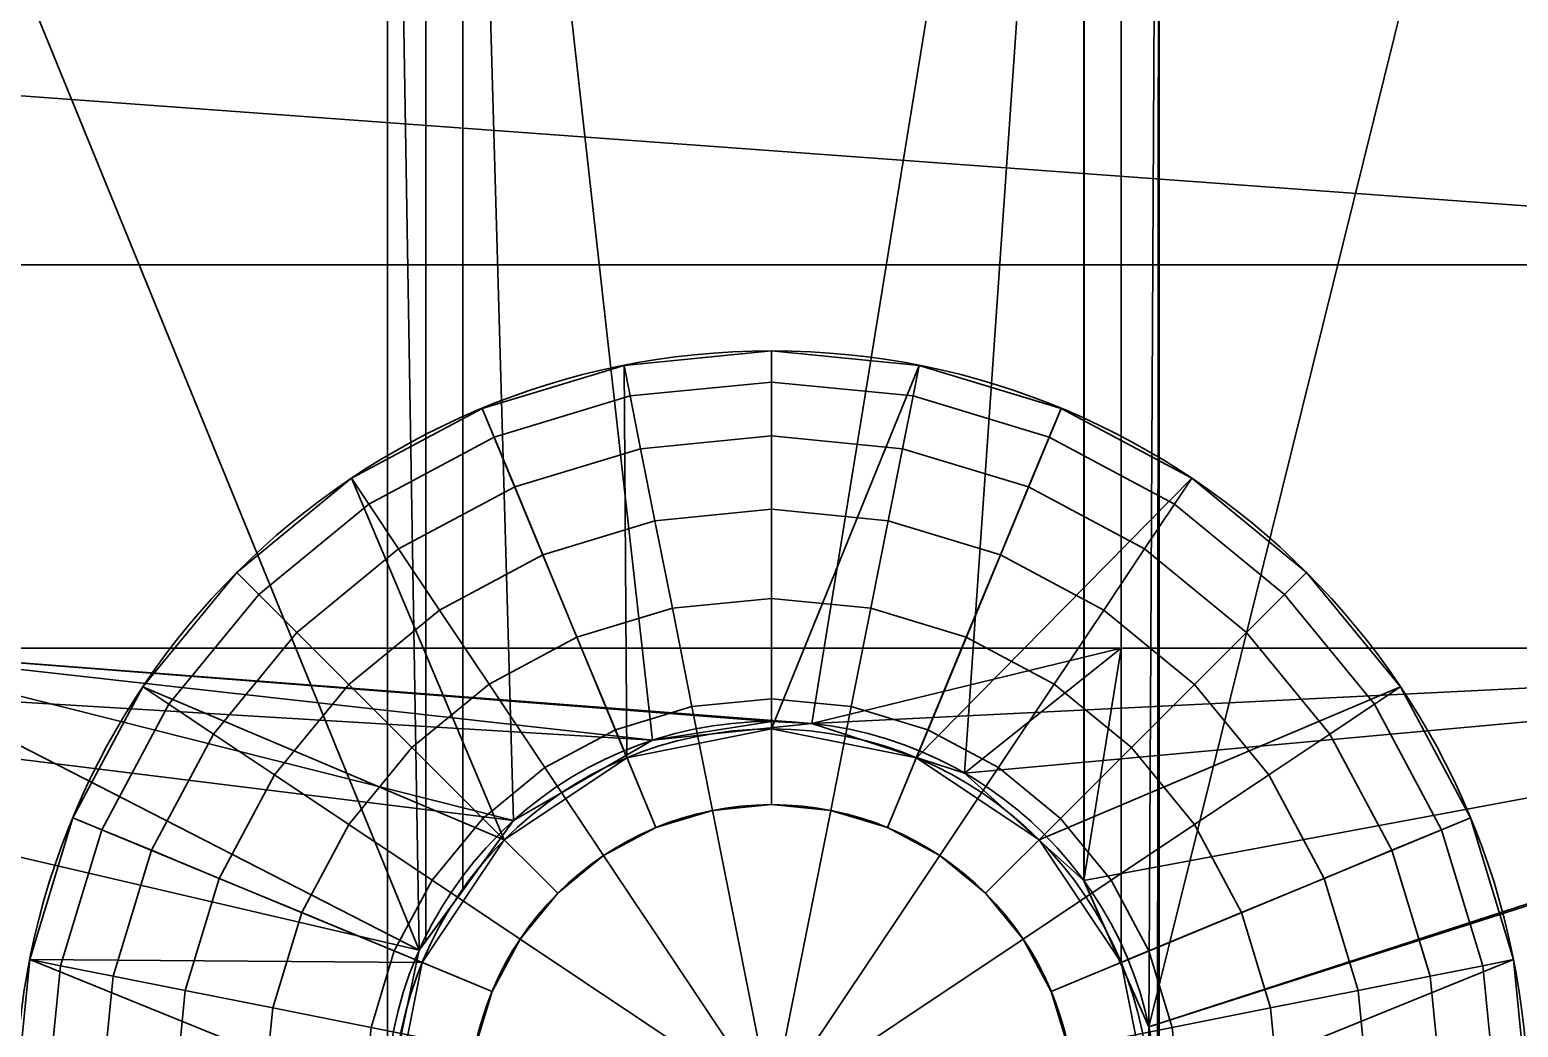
# Model space of a CAD drawing. Header units: millimetres. Extents: x 516 to 946, y 0 to 190.
# Drawn here: x 523.04 to 532.88, y 12.26 to 18.85 of the extents above; entities that cross this region are included whole.
import ezdxf

# ---------------------------------------------------------------- set-up
doc = ezdxf.new("R2010")
doc.units = ezdxf.units.MM
doc.layers.add('1', color=7, linetype='Continuous', true_color=0xffffff)

# ---------------------------------------------------------------- blocks, each defined once
blk = doc.blocks.new('UG_SURFACE_001')
at = {"layer": '1', "color": 252, "linetype": 'Continuous', "lineweight": 35}
for points in [[(14.704899, 20.059181, 3.5), (1.5, 20.059181, 3.5), (1.5, 17.297149, 3.5), (14.704899, 17.297149, 3.5)], [(14.704899, 17.297149, 1.5), (1.5, 17.297149, 1.5), (1.5, 20.059181, 1.5), (14.704899, 20.059181, 1.5)], [(22.593468, 20.059181, 3.5), (14.704899, 20.059181, 3.5), (14.704899, 17.297149, 3.5), (22.593468, 17.297149, 3.5)], [(22.593468, 17.297149, 1.5), (14.704899, 17.297149, 1.5), (14.704899, 20.059181, 1.5), (22.593468, 20.059181, 1.5)], [(14.704899, 17.297149, 3.5), (1.5, 17.297149, 3.5), (1.5, 14.762712, 3.5), (14.704899, 14.762712, 3.5)], [(14.704899, 14.762712, 1.5), (1.5, 14.762712, 1.5), (1.5, 17.297149, 1.5), (14.704899, 17.297149, 1.5)], [(22.593468, 17.297149, 3.5), (14.704899, 17.297149, 3.5), (14.704899, 14.762712, 3.5), (22.593468, 14.762712, 3.5)], [(22.593468, 14.762712, 1.5), (14.704899, 14.762712, 1.5), (14.704899, 17.297149, 1.5), (22.593468, 17.297149, 1.5)], [(1.5, 14.762712, 3.5), (10.688316, 13.623293, 3.5), (11.606606, 14.153468, 3.5)], [(1.5, 14.762712, 3.5), (10.065058, 12.765452, 3.5), (10.688316, 13.623293, 3.5)], [(1.5, 14.762712, 3.5), (1.5, 10.831696, 3.5), (9.844598, 11.728274, 3.5), (10.065058, 12.765452, 3.5)], [(11.606606, 14.153468, 3.5), (12.661146, 14.264305, 3.5), (14.704899, 14.762712, 3.5), (1.5, 14.762712, 3.5)], [(1.5, 14.762712, 1.5), (10.688316, 13.623293, 1.5), (10.065058, 12.765452, 1.5)], [(1.5, 14.762712, 1.5), (14.704899, 14.762712, 1.5), (12.661146, 14.264305, 1.5), (11.606606, 14.153468, 1.5)], [(11.606606, 14.153468, 1.5), (10.688316, 13.623293, 1.5), (1.5, 14.762712, 1.5)], [(10.065058, 12.765452, 1.5), (9.844598, 11.728274, 1.5), (1.5, 10.831696, 1.5), (1.5, 14.762712, 1.5)], [(14.704899, 14.762712, 3.5), (12.661146, 14.264305, 3.5), (13.669599, 13.936639, 3.5)], [(13.669599, 13.936639, 1.5), (12.661146, 14.264305, 1.5), (14.704899, 14.762712, 1.5)], [(13.669599, 13.936639, 3.5), (14.457592, 13.227127, 3.5), (14.704899, 14.762712, 3.5)], [(14.704899, 14.762712, 1.5), (14.457592, 13.227127, 1.5), (13.669599, 13.936639, 1.5)], [(14.457592, 13.227127, 3.5), (14.704899, 12.671665, 3.5), (14.704899, 14.762712, 3.5)], [(14.704899, 14.762712, 1.5), (14.704899, 12.671665, 1.5), (14.457592, 13.227127, 1.5)], [(22.593468, 14.762712, 3.5), (14.704899, 14.762712, 3.5), (14.704899, 12.671665, 3.5), (14.888875, 12.258449, 3.5)], [(14.888875, 12.258449, 1.5), (14.704899, 12.671665, 1.5), (14.704899, 14.762712, 1.5), (22.593468, 14.762712, 1.5)], [(14.888875, 12.258449, 3.5), (14.888875, 11.198099, 3.5), (22.593468, 10.831696, 3.5), (22.593468, 14.762712, 3.5)], [(14.944599, 11.728274, 1.5), (14.888875, 12.258449, 1.5), (22.593468, 14.762712, 1.5), (22.593468, 10.831696, 1.5)], [(12.661146, 14.264305, 1.5), (12.661146, 14.264305, 3.5), (11.606606, 14.153468, 3.5), (11.606606, 14.153468, 1.5)], [(13.669599, 13.936639, 1.5), (13.669599, 13.936639, 3.5), (12.661146, 14.264305, 3.5), (12.661146, 14.264305, 1.5)], [(11.606606, 14.153468, 1.5), (11.606606, 14.153468, 3.5), (10.688316, 13.623293, 3.5), (10.688316, 13.623293, 1.5)], [(14.457592, 13.227127, 1.5), (14.457592, 13.227127, 3.5), (13.669599, 13.936639, 3.5), (13.669599, 13.936639, 1.5)], [(10.688316, 13.623293, 1.5), (10.688316, 13.623293, 3.5), (10.065058, 12.765452, 3.5), (10.065058, 12.765452, 1.5)], [(14.704899, 12.671665, 3.5), (14.457592, 13.227127, 3.5), (14.457592, 13.227127, 1.5), (14.704899, 12.671665, 1.5)], [(10.065058, 12.765452, 1.5), (10.065058, 12.765452, 3.5), (9.844598, 11.728274, 3.5), (9.844598, 11.728274, 1.5)], [(14.704899, 12.671665, 1.5), (14.888875, 12.258449, 1.5), (14.888875, 12.258449, 3.5), (14.704899, 12.671665, 3.5)], [(14.888875, 11.198099, 3.5), (14.888875, 12.258449, 3.5), (14.944599, 11.728274, 1.5)], [(14.888875, 12.258449, 3.5), (14.888875, 12.258449, 1.5), (14.944599, 11.728274, 1.5)]]:
    blk.add_3dface(points, dxfattribs=at)
blk = doc.blocks.new('1стенка_MODEL')
at = {"layer": '1', "color": 252, "linetype": 'Continuous', "lineweight": 35, "extrusion": (0, 0, -1)}
blk.add_circle((-12.394599, 11.728274, -3.5), 2.55, dxfattribs=at)
at = {"layer": '1', "color": 252, "linetype": 'Continuous', "lineweight": 35}
blk.add_circle((12.394599, 11.728274, 1.5), 2.55, dxfattribs=at)
blk.add_blockref('UG_SURFACE_001', (0, 0), dxfattribs=at)
blk = doc.blocks.new('UG_SURFACE_003')
at = {"layer": '1', "color": 252, "linetype": 'Continuous', "lineweight": 35}
for points in [[(9.856303, 11.783339, 1.5), (9.856303, 25.351768, 1.5), (3.5, 25.351768, 1.5), (3.5, 4.833153, 1.5)], [(4.922299, 25.351768), (10.10818, 25.351768), (10.10818, 12.824805), (10.065058, 12.765452)], [(10.065058, 12.765452), (9.844598, 11.728274), (4.922299, 4.589137), (4.922299, 25.351768)], [(9.856303, 25.351768, 1.5), (9.856303, 11.783339, 1.5), (10.065058, 12.765452, 1.5)], [(10.065058, 12.765452, 1.5), (10.10818, 12.824805, 1.5), (10.10818, 25.351768, 1.5), (9.856303, 25.351768, 1.5)], [(10.352565, 13.161172, 1.5), (10.352565, 25.351768, 1.5), (10.10818, 25.351768, 1.5), (10.10818, 12.824805, 1.5)], [(10.10818, 12.824805), (10.10818, 25.351768), (10.352565, 25.351768), (10.352565, 13.161172)], [(10.352565, 25.351768, 1.5), (10.688316, 13.623293, 1.5), (11.606606, 14.153468, 1.5)], [(10.352565, 25.351768, 1.5), (10.352565, 13.161172, 1.5), (10.688316, 13.623293, 1.5)], [(11.606606, 14.153468, 1.5), (12.661146, 14.264305, 1.5), (14.460988, 25.351768, 1.5), (10.352565, 25.351768, 1.5)], [(10.352565, 25.351768), (14.460988, 25.351768), (12.661146, 14.264305), (11.606606, 14.153468)], [(11.606606, 14.153468), (10.688316, 13.623293), (10.352565, 25.351768)], [(10.688316, 13.623293), (10.352565, 13.161172), (10.352565, 25.351768)], [(14.460988, 25.351768, 1.5), (12.661146, 14.264305, 1.5), (13.669599, 13.936639, 1.5)], [(13.669599, 13.936639), (12.661146, 14.264305), (14.460988, 25.351768)], [(14.460988, 25.351768, 1.5), (13.669599, 13.936639, 1.5), (14.457592, 13.227127, 1.5)], [(14.457592, 13.227127), (13.669599, 13.936639), (14.460988, 25.351768)], [(14.457592, 13.227127, 1.5), (14.460988, 13.219498, 1.5), (14.460988, 25.351768, 1.5)], [(14.460988, 25.351768), (14.460988, 13.219498), (14.457592, 13.227127)], [(14.704899, 12.671665, 1.5), (14.704899, 25.351768, 1.5), (14.460988, 25.351768, 1.5), (14.460988, 13.219498, 1.5)], [(14.460988, 13.219498), (14.460988, 25.351768), (14.704899, 25.351768), (14.704899, 12.671665)], [(18.134004, 25.351768, 1.5), (14.704899, 25.351768, 1.5), (14.704899, 12.671665, 1.5), (14.888875, 12.258449, 1.5)], [(14.888875, 12.258449), (14.704899, 12.671665), (14.704899, 25.351768), (14.956303, 25.351768)], [(18.134004, 4.833153, 1.5), (18.134004, 25.351768, 1.5), (14.888875, 12.258449, 1.5), (14.888875, 11.198099, 1.5)], [(14.944599, 11.728274), (14.888875, 12.258449), (14.956303, 25.351768)], [(14.956303, 25.351768), (14.956303, 4.589137), (14.944599, 11.728274)], [(14.956303, 4.589137), (14.956303, 25.351768), (22, 25.351768), (22, 8.067628)], [(12.661146, 14.264305), (12.661146, 14.264305, 1.5), (11.606606, 14.153468, 1.5), (11.606606, 14.153468)], [(13.669599, 13.936639), (13.669599, 13.936639, 1.5), (12.661146, 14.264305, 1.5), (12.661146, 14.264305)], [(11.606606, 14.153468), (11.606606, 14.153468, 1.5), (10.688316, 13.623293, 1.5), (10.688316, 13.623293)], [(14.457592, 13.227127), (14.457592, 13.227127, 1.5), (13.669599, 13.936639, 1.5), (13.669599, 13.936639)], [(10.352565, 13.161172), (10.688316, 13.623293), (10.688316, 13.623293, 1.5), (10.352565, 13.161172, 1.5)], [(14.460988, 13.219498, 1.5), (14.457592, 13.227127, 1.5), (14.457592, 13.227127), (14.460988, 13.219498)], [(14.460988, 13.219498), (14.704899, 12.671665), (14.704899, 12.671665, 1.5), (14.460988, 13.219498, 1.5)], [(10.10818, 12.824805), (10.352565, 13.161172), (10.352565, 13.161172, 1.5), (10.10818, 12.824805, 1.5)], [(10.10818, 12.824805, 1.5), (10.065058, 12.765452, 1.5), (10.065058, 12.765452), (10.10818, 12.824805)], [(9.844598, 11.728274), (10.065058, 12.765452), (10.065058, 12.765452, 1.5), (9.856303, 11.783339, 1.5)], [(14.704899, 12.671665), (14.888875, 12.258449), (14.888875, 12.258449, 1.5), (14.704899, 12.671665, 1.5)], [(14.888875, 11.198099, 1.5), (14.888875, 12.258449, 1.5), (14.944599, 11.728274)], [(14.888875, 12.258449, 1.5), (14.888875, 12.258449), (14.944599, 11.728274)]]:
    blk.add_3dface(points, dxfattribs=at)
blk = doc.blocks.new('2стойка_MODEL')
at = {"layer": '1', "color": 252, "linetype": 'Continuous', "lineweight": 35, "extrusion": (0, 0, -1)}
blk.add_circle((-12.394599, 11.728274, -1.5), 2.55, dxfattribs=at)
at = {"layer": '1', "color": 252, "linetype": 'Continuous', "lineweight": 35}
blk.add_circle((12.394599, 11.728274), 2.55, dxfattribs=at)
blk.add_blockref('UG_SURFACE_003', (0, 0), dxfattribs=at)
blk = doc.blocks.new('UG_SURFACE_005')
at = {"layer": '1', "color": 252, "linetype": 'Continuous', "lineweight": 35}
for points in [[(2.490418, 3.593836, 5.652241), (418.917865, 61.659507, 5.652241), (220.703781, 34.793768, 5.5), (200.895414, 32.031737, 5.5)], [(2.490418, 2.938712, 6.085787), (419.00748, 61.016876, 6.085787), (418.917865, 61.659507, 5.652241), (2.490418, 3.593836, 5.652241)], [(2.490418, 2.500972, 6.734633), (419.067353, 60.587484, 6.734633), (419.00748, 61.016876, 6.085787), (2.490418, 2.938712, 6.085787)], [(2.490418, 2.347258, 7.5), (419.088364, 60.436703, 7.5), (419.067353, 60.587484, 6.734633), (2.490418, 2.500972, 6.734633)], [(2.490418, 2.347258, 7.5), (7.683697, 3.071397, 20.8), (413.849115, 59.706151, 20.8), (419.088364, 60.436703, 15.510051)], [(419.088364, 60.436703, 15.510051), (419.088364, 60.436703, 7.5), (2.490418, 2.347258, 7.5)], [(414.080501, 59.531406, 21.294976), (413.966358, 59.668701, 21.067878), (7.581907, 3.003404, 21.067878), (7.519177, 2.860382, 21.266907)], [(7.588187, 3.007599, 21.051351), (7.581907, 3.003404, 21.067878), (413.966358, 59.668701, 21.067878)], [(413.966358, 59.668701, 21.067878), (413.849115, 59.706151, 20.8), (7.683697, 3.071397, 20.8), (7.588187, 3.007599, 21.051351)], [(414.17411, 59.315167, 21.446716), (414.080501, 59.531406, 21.294976), (7.510331, 2.840214, 21.294976), (7.485521, 2.650026, 21.418547)], [(7.519177, 2.860382, 21.266907), (7.510331, 2.840214, 21.294976), (414.080501, 59.531406, 21.294976)], [(414.232939, 59.052903, 21.500001), (414.17411, 59.315167, 21.446716), (7.479866, 2.606673, 21.446716)], [(7.485521, 2.650026, 21.418547), (7.479866, 2.606673, 21.446716), (414.17411, 59.315167, 21.446716)], [(7.479866, 2.606673, 21.446716), (7.487073, 2.406226, 21.496654), (414.232939, 59.052903, 21.500001)], [(7.487073, 2.406226, 21.496654), (7.490418, 2.337674, 21.500001), (414.232939, 59.052903, 21.500001)], [(414.232939, 59.052903, 21.500001), (7.490418, 2.337674, 21.500001), (7.490418, 1.044446, 21.500001), (414.409846, 57.784338, 21.500001)], [(124.049336, 17.297149, 3.5), (419.361919, 58.474846, 16.5), (414.409846, 57.784338, 21.500001), (7.490418, 1.044446, 21.500001)], [(2.490418, 3.593836, 5.652241), (200.895414, 32.031737, 5.5), (194.265723, 31.107308, 5.5)], [(2.490418, 3.593836, 5.652241), (194.265723, 31.107308, 5.5), (172.664449, 28.095275, 5.5)], [(172.664449, 28.095275, 5.5), (161.528692, 26.542531, 5.5), (2.490418, 3.593836, 5.652241)], [(161.528692, 26.542531, 5.5), (154.649004, 25.583245, 5.5), (2.490418, 3.593836, 5.652241)], [(2.490418, 3.593836, 5.652241), (154.649004, 25.583245, 5.5), (141.220331, 23.710782, 5.5)], [(2.490418, 3.593836, 5.652241), (141.220331, 23.710782, 5.5), (134.840637, 22.821212, 5.5)], [(2.490418, 3.593836, 5.652241), (134.840637, 22.821212, 5.5), (121.661969, 20.98361, 5.5)], [(7.442508, 21.037767, 3.5), (20.232789, 22.821212, 3.5), (22.70947, 17.297149, 3.5), (6.167508, 17.297149, 3.5)], [(22.70947, 17.297149, 5.5), (22.70947, 22.459783, 5.5), (7.798605, 20.380648, 5.5), (6.167508, 18.506333, 5.5)], [(7.469615, 20.987745, 5.067878), (2.490418, 15.26609, 5.067878), (2.490418, 15.034942, 5.294975), (7.546807, 20.8453, 5.294975)], [(2.490418, 3.593836, 5.652241), (121.661969, 20.98361, 5.5), (101.853609, 18.221578, 5.5)], [(7.546807, 20.8453, 5.294975), (2.490418, 15.034942, 5.294975), (2.490418, 14.689005, 5.446716), (7.662333, 20.632116, 5.446716)], [(5.115231, 17.297149, 5.5), (6.167508, 18.506333, 5.5), (7.662333, 20.632116, 5.446716), (2.490418, 14.689005, 5.446716)], [(6.167508, 18.506333, 5.5), (7.798605, 20.380648, 5.5), (7.662333, 20.632116, 5.446716)], [(6.167508, 18.506333, 5.5), (6.167508, 17.297149, 5.5), (22.70947, 17.297149, 5.5)], [(2.490418, 3.593836, 5.652241), (101.853609, 18.221578, 5.5), (95.223919, 17.297149, 5.5)], [(95.223919, 17.297149, 5.5), (77.04778, 14.762712, 5.5), (2.490418, 3.593836, 5.652241)], [(22.70947, 17.297149, 5.5), (6.167508, 17.297149, 5.5), (6.167508, 14.762712, 5.5), (22.70947, 14.762712, 5.5)], [(22.70947, 17.297149, 3.5), (22.70947, 14.762712, 3.5), (6.167508, 14.762712, 3.5), (6.167508, 17.297149, 3.5)], [(7.490418, 1.044446, 21.500001), (121.661969, 16.96426, 3.5), (124.049336, 17.297149, 3.5)], [(7.490418, 1.044446, 21.500001), (105.873205, 14.762712, 3.5), (121.661969, 16.96426, 3.5)], [(2.490418, 3.593836, 5.652241), (77.04778, 14.762712, 5.5), (62.236883, 12.697515, 5.5)], [(6.167508, 14.762712, 5.5), (11.606606, 14.153468, 5.5), (12.661146, 14.264305, 5.5)], [(6.167508, 14.762712, 5.5), (10.688316, 13.623293, 5.5), (11.606606, 14.153468, 5.5)], [(12.661146, 14.264305, 5.5), (22.70947, 14.762712, 5.5), (6.167508, 14.762712, 5.5)], [(6.167508, 14.762712, 5.5), (6.167508, 10.831696, 5.5), (9.844598, 11.728274, 5.5), (10.065058, 12.765452, 5.5)], [(10.065058, 12.765452, 5.5), (10.688316, 13.623293, 5.5), (6.167508, 14.762712, 5.5)], [(6.167508, 14.762712, 3.5), (22.70947, 14.762712, 3.5), (12.661146, 14.264305, 3.5), (12.394599, 14.278274, 3.5)], [(12.394599, 14.278274, 3.5), (11.606606, 14.153468, 3.5), (6.167508, 14.762712, 3.5)], [(6.167508, 14.762712, 3.5), (10.688316, 13.623293, 3.5), (10.065058, 12.765452, 3.5)], [(10.065058, 12.765452, 3.5), (9.844598, 11.728274, 3.5), (6.167508, 10.831696, 3.5), (6.167508, 14.762712, 3.5)], [(11.606606, 14.153468, 3.5), (10.688316, 13.623293, 3.5), (6.167508, 14.762712, 3.5)], [(7.490418, 1.044446, 21.500001), (101.853609, 14.202229, 3.5), (105.873205, 14.762712, 3.5)], [(22.70947, 14.762712, 5.5), (12.661146, 14.264305, 5.5), (13.669599, 13.936639, 5.5)], [(22.70947, 14.762712, 3.5), (13.669599, 13.936639, 3.5), (12.661146, 14.264305, 3.5)], [(13.669599, 13.936639, 5.5), (14.457592, 13.227127, 5.5), (22.70947, 14.762712, 5.5)], [(22.70947, 14.762712, 3.5), (14.457592, 13.227127, 3.5), (13.669599, 13.936639, 3.5)], [(22.70947, 14.762712, 5.5), (14.457592, 13.227127, 5.5), (14.888875, 12.258449, 5.5)], [(14.888875, 12.258449, 3.5), (14.457592, 13.227127, 3.5), (22.70947, 14.762712, 3.5)], [(22.70947, 10.831696, 5.5), (22.70947, 14.762712, 5.5), (14.888875, 12.258449, 5.5), (14.888875, 11.198099, 5.5)], [(14.888875, 11.198099, 3.5), (14.888875, 12.258449, 3.5), (22.70947, 14.762712, 3.5), (22.70947, 10.831696, 3.5)], [(11.606606, 14.153468, 5.5), (11.606606, 14.153468, 3.5), (12.394599, 14.278274, 3.5)], [(12.394599, 14.278274, 3.5), (12.661146, 14.264305, 5.5), (11.606606, 14.153468, 5.5)], [(12.394599, 14.278274, 3.5), (12.661146, 14.264305, 3.5), (12.661146, 14.264305, 5.5)], [(7.490418, 1.044446, 21.500001), (77.681281, 10.831696, 3.5), (101.853609, 14.202229, 3.5)], [(13.669599, 13.936639, 3.5), (13.669599, 13.936639, 5.5), (12.661146, 14.264305, 5.5), (12.661146, 14.264305, 3.5)], [(11.606606, 14.153468, 3.5), (11.606606, 14.153468, 5.5), (10.688316, 13.623293, 5.5), (10.688316, 13.623293, 3.5)], [(14.457592, 13.227127, 3.5), (14.457592, 13.227127, 5.5), (13.669599, 13.936639, 5.5), (13.669599, 13.936639, 3.5)], [(10.688316, 13.623293, 3.5), (10.688316, 13.623293, 5.5), (10.065058, 12.765452, 5.5), (10.065058, 12.765452, 3.5)], [(14.888875, 12.258449, 3.5), (14.888875, 12.258449, 5.5), (14.457592, 13.227127, 5.5), (14.457592, 13.227127, 3.5)], [(62.236883, 12.697515, 5.5), (48.85586, 10.831696, 5.5), (2.490418, 3.593836, 5.652241)], [(10.065058, 12.765452, 3.5), (10.065058, 12.765452, 5.5), (9.844598, 11.728274, 5.5), (9.844598, 11.728274, 3.5)], [(14.888875, 11.198099, 3.5), (14.888875, 11.198099, 5.5), (14.888875, 12.258449, 5.5), (14.888875, 12.258449, 3.5)]]:
    blk.add_3dface(points, dxfattribs=at)
blk = doc.blocks.new('4пояс_нижний_MODEL')
at = {"layer": '1', "color": 252, "linetype": 'Continuous', "lineweight": 35, "extrusion": (0, 0, -1)}
blk.add_circle((-12.394599, 11.728274, -5.5), 2.55, dxfattribs=at)
at = {"layer": '1', "color": 252, "linetype": 'Continuous', "lineweight": 35, "extrusion": (-3.29569e-16, 2.32707e-15, -1)}
blk.add_circle((-12.394599, 11.728274, -3.5), 2.55, dxfattribs=at)
at = {"layer": '1', "color": 252, "linetype": 'Continuous', "lineweight": 35}
blk.add_blockref('UG_SURFACE_005', (0, 0), dxfattribs=at)
blk = doc.blocks.new('UG_SURFACE_008')
at = {"layer": '1', "color": 252, "linetype": 'Continuous', "lineweight": 35}
for points in [[(0, 4.793682, -0.673863), (-0.935201, 4.701573, -0.673863), (-0.975452, 4.903927), (0, 5)], [(-0.956709, 2.309699), (0, 2.5), (0, 5), (-0.975452, 4.903927)], [(-0.975452, 4.903927, 5.5), (0, 5, 5.5), (0, 2.5, 5.5), (-0.956709, 2.309699, 5.5)], [(0, 5, 5.5), (-0.975452, 4.903927, 5.5), (-0.935201, 4.701573, 6.173863), (0, 4.793682, 6.173863)], [(0.935201, 4.701573, -0.673863), (0, 4.793682, -0.673863), (0, 5), (0.975452, 4.903927)], [(0.975452, 4.903927), (0, 5), (0, 2.5)], [(0, 2.5, 5.5), (0, 5, 5.5), (0.975452, 4.903927, 5.5)], [(0.975452, 4.903927, 5.5), (0, 5, 5.5), (0, 4.793682, 6.173863), (0.935201, 4.701573, 6.173863)], [(-0.935201, 4.701573, -0.673863), (-1.834463, 4.428785, -0.673863), (-1.913417, 4.619398), (-0.975452, 4.903927)], [(-0.975452, 4.903927), (-1.913417, 4.619398), (-0.956709, 2.309699)], [(-0.956709, 2.309699, 5.5), (-1.913417, 4.619398, 5.5), (-0.975452, 4.903927, 5.5)], [(-0.975452, 4.903927, 5.5), (-1.913417, 4.619398, 5.5), (-1.834463, 4.428785, 6.173863), (-0.935201, 4.701573, 6.173863)], [(0, 2.5), (0.956709, 2.309699), (1.913417, 4.619398), (0.975452, 4.903927)], [(0.975452, 4.903927, 5.5), (1.913417, 4.619398, 5.5), (0.956709, 2.309699, 5.5), (0, 2.5, 5.5)], [(1.834463, 4.428785, -0.673863), (0.935201, 4.701573, -0.673863), (0.975452, 4.903927), (1.913417, 4.619398)], [(1.913417, 4.619398, 5.5), (0.975452, 4.903927, 5.5), (0.935201, 4.701573, 6.173863), (1.834463, 4.428785, 6.173863)], [(0, 4.43821, -1.282384), (-0.865852, 4.352931, -1.282384), (-0.935201, 4.701573, -0.673863), (0, 4.793682, -0.673863)], [(0, 4.793682, 6.173863), (-0.935201, 4.701573, 6.173863), (-0.865852, 4.352931, 6.782384), (0, 4.43821, 6.782384)], [(0.865852, 4.352931, -1.282384), (0, 4.43821, -1.282384), (0, 4.793682, -0.673863), (0.935201, 4.701573, -0.673863)], [(0.935201, 4.701573, 6.173863), (0, 4.793682, 6.173863), (0, 4.43821, 6.782384), (0.865852, 4.352931, 6.782384)], [(-0.865852, 4.352931, -1.282384), (-1.698429, 4.100371, -1.282384), (-1.834463, 4.428785, -0.673863), (-0.935201, 4.701573, -0.673863)], [(-0.935201, 4.701573, 6.173863), (-1.834463, 4.428785, 6.173863), (-1.698429, 4.100371, 6.782384), (-0.865852, 4.352931, 6.782384)], [(1.698429, 4.100371, -1.282384), (0.865852, 4.352931, -1.282384), (0.935201, 4.701573, -0.673863), (1.834463, 4.428785, -0.673863)], [(1.834463, 4.428785, 6.173863), (0.935201, 4.701573, 6.173863), (0.865852, 4.352931, 6.782384), (1.698429, 4.100371, 6.782384)], [(-1.834463, 4.428785, -0.673863), (-2.663227, 3.985801, -0.673863), (-2.777851, 4.157348), (-1.913417, 4.619398)], [(-1.767767, 1.767767), (-0.956709, 2.309699), (-1.913417, 4.619398), (-2.777851, 4.157348)], [(-2.777851, 4.157348, 5.5), (-1.913417, 4.619398, 5.5), (-0.956709, 2.309699, 5.5), (-1.767767, 1.767767, 5.5)], [(-1.913417, 4.619398, 5.5), (-2.777851, 4.157348, 5.5), (-2.663227, 3.985801, 6.173863), (-1.834463, 4.428785, 6.173863)], [(2.777851, 4.157348), (1.913417, 4.619398), (0.956709, 2.309699)], [(0.956709, 2.309699, 5.5), (1.913417, 4.619398, 5.5), (2.777851, 4.157348, 5.5)], [(2.663227, 3.985801, -0.673863), (1.834463, 4.428785, -0.673863), (1.913417, 4.619398), (2.777851, 4.157348)], [(2.777851, 4.157348, 5.5), (1.913417, 4.619398, 5.5), (1.834463, 4.428785, 6.173863), (2.663227, 3.985801, 6.173863)], [(-1.698429, 4.100371, -1.282384), (-2.465737, 3.690237, -1.282384), (-2.663227, 3.985801, -0.673863), (-1.834463, 4.428785, -0.673863)], [(-1.834463, 4.428785, 6.173863), (-2.663227, 3.985801, 6.173863), (-2.465737, 3.690237, 6.782384), (-1.698429, 4.100371, 6.782384)], [(0, 3.952562, -1.793075), (-0.771107, 3.876615, -1.793075), (-0.865852, 4.352931, -1.282384), (0, 4.43821, -1.282384)], [(0, 4.43821, 6.782384), (-0.865852, 4.352931, 6.782384), (-0.771107, 3.876615, 7.293075), (0, 3.952562, 7.293075)], [(0.771107, 3.876615, -1.793075), (0, 3.952562, -1.793075), (0, 4.43821, -1.282384), (0.865852, 4.352931, -1.282384)], [(0.865852, 4.352931, 6.782384), (0, 4.43821, 6.782384), (0, 3.952562, 7.293075), (0.771107, 3.876615, 7.293075)], [(2.465737, 3.690237, -1.282384), (1.698429, 4.100371, -1.282384), (1.834463, 4.428785, -0.673863), (2.663227, 3.985801, -0.673863)], [(2.663227, 3.985801, 6.173863), (1.834463, 4.428785, 6.173863), (1.698429, 4.100371, 6.782384), (2.465737, 3.690237, 6.782384)], [(-0.771107, 3.876615, -1.793075), (-1.51258, 3.651692, -1.793075), (-1.698429, 4.100371, -1.282384), (-0.865852, 4.352931, -1.282384)], [(-0.865852, 4.352931, 6.782384), (-1.698429, 4.100371, 6.782384), (-1.51258, 3.651692, 7.293075), (-0.771107, 3.876615, 7.293075)], [(1.51258, 3.651692, -1.793075), (0.771107, 3.876615, -1.793075), (0.865852, 4.352931, -1.282384), (1.698429, 4.100371, -1.282384)], [(1.698429, 4.100371, 6.782384), (0.865852, 4.352931, 6.782384), (0.771107, 3.876615, 7.293075), (1.51258, 3.651692, 7.293075)], [(-2.663227, 3.985801, -0.673863), (-3.389645, 3.389645, -0.673863), (-3.535534, 3.535534), (-2.777851, 4.157348)], [(-2.777851, 4.157348), (-3.535534, 3.535534), (-1.767767, 1.767767)], [(-1.767767, 1.767767, 5.5), (-3.535534, 3.535534, 5.5), (-2.777851, 4.157348, 5.5)], [(-2.777851, 4.157348, 5.5), (-3.535534, 3.535534, 5.5), (-3.389645, 3.389645, 6.173863), (-2.663227, 3.985801, 6.173863)], [(0.956709, 2.309699), (1.767767, 1.767767), (3.535534, 3.535534), (2.777851, 4.157348)], [(2.777851, 4.157348, 5.5), (3.535534, 3.535534, 5.5), (1.767767, 1.767767, 5.5), (0.956709, 2.309699, 5.5)], [(3.389645, 3.389645, -0.673863), (2.663227, 3.985801, -0.673863), (2.777851, 4.157348), (3.535534, 3.535534)], [(3.535534, 3.535534, 5.5), (2.777851, 4.157348, 5.5), (2.663227, 3.985801, 6.173863), (3.389645, 3.389645, 6.173863)], [(-1.51258, 3.651692, -1.793075), (-2.195926, 3.286436, -1.793075), (-2.465737, 3.690237, -1.282384), (-1.698429, 4.100371, -1.282384)], [(-1.698429, 4.100371, 6.782384), (-2.465737, 3.690237, 6.782384), (-2.195926, 3.286436, 7.293075), (-1.51258, 3.651692, 7.293075)], [(2.195926, 3.286436, -1.793075), (1.51258, 3.651692, -1.793075), (1.698429, 4.100371, -1.282384), (2.465737, 3.690237, -1.282384)], [(2.465737, 3.690237, 6.782384), (1.698429, 4.100371, 6.782384), (1.51258, 3.651692, 7.293075), (2.195926, 3.286436, 7.293075)], [(-2.465737, 3.690237, -1.282384), (-3.138288, 3.138288, -1.282384), (-3.389645, 3.389645, -0.673863), (-2.663227, 3.985801, -0.673863)], [(-2.663227, 3.985801, 6.173863), (-3.389645, 3.389645, 6.173863), (-3.138288, 3.138288, 6.782384), (-2.465737, 3.690237, 6.782384)], [(0, 3.362668, -2.178669), (-0.656024, 3.298055, -2.178669), (-0.771107, 3.876615, -1.793075), (0, 3.952562, -1.793075)], [(0, 3.952562, 7.293075), (-0.771107, 3.876615, 7.293075), (-0.656024, 3.298055, 7.678669), (0, 3.362668, 7.678669)], [(0.656024, 3.298055, -2.178669), (0, 3.362668, -2.178669), (0, 3.952562, -1.793075), (0.771107, 3.876615, -1.793075)], [(0.771107, 3.876615, 7.293075), (0, 3.952562, 7.293075), (0, 3.362668, 7.678669), (0.656024, 3.298055, 7.678669)], [(3.138288, 3.138288, -1.282384), (2.465737, 3.690237, -1.282384), (2.663227, 3.985801, -0.673863), (3.389645, 3.389645, -0.673863)], [(3.389645, 3.389645, 6.173863), (2.663227, 3.985801, 6.173863), (2.465737, 3.690237, 6.782384), (3.138288, 3.138288, 6.782384)], [(-0.656024, 3.298055, -2.178669), (-1.286837, 3.1067, -2.178669), (-1.51258, 3.651692, -1.793075), (-0.771107, 3.876615, -1.793075)], [(-0.771107, 3.876615, 7.293075), (-1.51258, 3.651692, 7.293075), (-1.286837, 3.1067, 7.678669), (-0.656024, 3.298055, 7.678669)], [(1.286837, 3.1067, -2.178669), (0.656024, 3.298055, -2.178669), (0.771107, 3.876615, -1.793075), (1.51258, 3.651692, -1.793075)], [(1.51258, 3.651692, 7.293075), (0.771107, 3.876615, 7.293075), (0.656024, 3.298055, 7.678669), (1.286837, 3.1067, 7.678669)], [(-2.195926, 3.286436, -1.793075), (-2.794884, 2.794884, -1.793075), (-3.138288, 3.138288, -1.282384), (-2.465737, 3.690237, -1.282384)], [(-2.465737, 3.690237, 6.782384), (-3.138288, 3.138288, 6.782384), (-2.794884, 2.794884, 7.293075), (-2.195926, 3.286436, 7.293075)], [(-1.286837, 3.1067, -2.178669), (-1.868198, 2.795956, -2.178669), (-2.195926, 3.286436, -1.793075), (-1.51258, 3.651692, -1.793075)], [(-1.51258, 3.651692, 7.293075), (-2.195926, 3.286436, 7.293075), (-1.868198, 2.795956, 7.678669), (-1.286837, 3.1067, 7.678669)], [(1.868198, 2.795956, -2.178669), (1.286837, 3.1067, -2.178669), (1.51258, 3.651692, -1.793075), (2.195926, 3.286436, -1.793075)], [(2.195926, 3.286436, 7.293075), (1.51258, 3.651692, 7.293075), (1.286837, 3.1067, 7.678669), (1.868198, 2.795956, 7.678669)], [(2.794884, 2.794884, -1.793075), (2.195926, 3.286436, -1.793075), (2.465737, 3.690237, -1.282384), (3.138288, 3.138288, -1.282384)], [(3.138288, 3.138288, 6.782384), (2.465737, 3.690237, 6.782384), (2.195926, 3.286436, 7.293075), (2.794884, 2.794884, 7.293075)], [(-3.389645, 3.389645, -0.673863), (-3.985801, 2.663227, -0.673863), (-4.157348, 2.777851), (-3.535534, 3.535534)], [(-1.767767, 1.767767), (-3.535534, 3.535534), (-4.157348, 2.777851)], [(-4.157348, 2.777851, 5.5), (-3.535534, 3.535534, 5.5), (-1.767767, 1.767767, 5.5)], [(-3.535534, 3.535534, 5.5), (-4.157348, 2.777851, 5.5), (-3.985801, 2.663227, 6.173863), (-3.389645, 3.389645, 6.173863)], [(4.157348, 2.777851), (3.535534, 3.535534), (1.767767, 1.767767)], [(1.767767, 1.767767, 5.5), (3.535534, 3.535534, 5.5), (4.157348, 2.777851, 5.5)], [(3.985801, 2.663227, -0.673863), (3.389645, 3.389645, -0.673863), (3.535534, 3.535534), (4.157348, 2.777851)], [(4.157348, 2.777851, 5.5), (3.535534, 3.535534, 5.5), (3.389645, 3.389645, 6.173863), (3.985801, 2.663227, 6.173863)], [(-3.138288, 3.138288, -1.282384), (-3.690237, 2.465737, -1.282384), (-3.985801, 2.663227, -0.673863), (-3.389645, 3.389645, -0.673863)], [(-3.389645, 3.389645, 6.173863), (-3.985801, 2.663227, 6.173863), (-3.690237, 2.465737, 6.782384), (-3.138288, 3.138288, 6.782384)], [(0, 2.700021, -2.41858), (-0.526748, 2.648141, -2.41858), (-0.656024, 3.298055, -2.178669), (0, 3.362668, -2.178669)], [(0, 3.362668, 7.678669), (-0.656024, 3.298055, 7.678669), (-0.526748, 2.648141, 7.91858), (0, 2.700021, 7.91858)], [(0.526748, 2.648141, -2.41858), (0, 2.700021, -2.41858), (0, 3.362668, -2.178669), (0.656024, 3.298055, -2.178669)], [(0.656024, 3.298055, 7.678669), (0, 3.362668, 7.678669), (0, 2.700021, 7.91858), (0.526748, 2.648141, 7.91858)], [(3.690237, 2.465737, -1.282384), (3.138288, 3.138288, -1.282384), (3.389645, 3.389645, -0.673863), (3.985801, 2.663227, -0.673863)], [(3.985801, 2.663227, 6.173863), (3.389645, 3.389645, 6.173863), (3.138288, 3.138288, 6.782384), (3.690237, 2.465737, 6.782384)], [(-1.868198, 2.795956, -2.178669), (-2.377765, 2.377765, -2.178669), (-2.794884, 2.794884, -1.793075), (-2.195926, 3.286436, -1.793075)], [(-2.195926, 3.286436, 7.293075), (-2.794884, 2.794884, 7.293075), (-2.377765, 2.377765, 7.678669), (-1.868198, 2.795956, 7.678669)], [(-0.526748, 2.648141, -2.41858), (-1.033253, 2.494494, -2.41858), (-1.286837, 3.1067, -2.178669), (-0.656024, 3.298055, -2.178669)], [(-0.656024, 3.298055, 7.678669), (-1.286837, 3.1067, 7.678669), (-1.033253, 2.494494, 7.91858), (-0.526748, 2.648141, 7.91858)], [(1.033253, 2.494494, -2.41858), (0.526748, 2.648141, -2.41858), (0.656024, 3.298055, -2.178669), (1.286837, 3.1067, -2.178669)], [(1.286837, 3.1067, 7.678669), (0.656024, 3.298055, 7.678669), (0.526748, 2.648141, 7.91858), (1.033253, 2.494494, 7.91858)], [(2.377765, 2.377765, -2.178669), (1.868198, 2.795956, -2.178669), (2.195926, 3.286436, -1.793075), (2.794884, 2.794884, -1.793075)], [(2.794884, 2.794884, 7.293075), (2.195926, 3.286436, 7.293075), (1.868198, 2.795956, 7.678669), (2.377765, 2.377765, 7.678669)], [(-2.794884, 2.794884, -1.793075), (-3.286436, 2.195926, -1.793075), (-3.690237, 2.465737, -1.282384), (-3.138288, 3.138288, -1.282384)], [(-3.138288, 3.138288, 6.782384), (-3.690237, 2.465737, 6.782384), (-3.286436, 2.195926, 7.293075), (-2.794884, 2.794884, 7.293075)], [(-1.033253, 2.494494, -2.41858), (-1.500051, 2.244985, -2.41858), (-1.868198, 2.795956, -2.178669), (-1.286837, 3.1067, -2.178669)], [(-1.286837, 3.1067, 7.678669), (-1.868198, 2.795956, 7.678669), (-1.500051, 2.244985, 7.91858), (-1.033253, 2.494494, 7.91858)], [(1.500051, 2.244985, -2.41858), (1.033253, 2.494494, -2.41858), (1.286837, 3.1067, -2.178669), (1.868198, 2.795956, -2.178669)], [(1.868198, 2.795956, 7.678669), (1.286837, 3.1067, 7.678669), (1.033253, 2.494494, 7.91858), (1.500051, 2.244985, 7.91858)], [(3.286436, 2.195926, -1.793075), (2.794884, 2.794884, -1.793075), (3.138288, 3.138288, -1.282384), (3.690237, 2.465737, -1.282384)], [(3.690237, 2.465737, 6.782384), (3.138288, 3.138288, 6.782384), (2.794884, 2.794884, 7.293075), (3.286436, 2.195926, 7.293075)], [(-3.985801, 2.663227, -0.673863), (-4.428785, 1.834463, -0.673863), (-4.619398, 1.913417), (-4.157348, 2.777851)], [(-4.157348, 2.777851), (-4.619398, 1.913417), (-2.309699, 0.956709), (-1.767767, 1.767767)], [(-1.767767, 1.767767, 5.5), (-2.309699, 0.956709, 5.5), (-4.619398, 1.913417, 5.5), (-4.157348, 2.777851, 5.5)], [(-4.157348, 2.777851, 5.5), (-4.619398, 1.913417, 5.5), (-4.428785, 1.834463, 6.173863), (-3.985801, 2.663227, 6.173863)], [(-2.377765, 2.377765, -2.178669), (-2.795956, 1.868198, -2.178669), (-3.286436, 2.195926, -1.793075), (-2.794884, 2.794884, -1.793075)], [(-2.794884, 2.794884, 7.293075), (-3.286436, 2.195926, 7.293075), (-2.795956, 1.868198, 7.678669), (-2.377765, 2.377765, 7.678669)], [(-1.500051, 2.244985, -2.41858), (-1.909203, 1.909203, -2.41858), (-2.377765, 2.377765, -2.178669), (-1.868198, 2.795956, -2.178669)], [(-1.868198, 2.795956, 7.678669), (-2.377765, 2.377765, 7.678669), (-1.909203, 1.909203, 7.91858), (-1.500051, 2.244985, 7.91858)], [(1.909203, 1.909203, -2.41858), (1.500051, 2.244985, -2.41858), (1.868198, 2.795956, -2.178669), (2.377765, 2.377765, -2.178669)], [(2.377765, 2.377765, 7.678669), (1.868198, 2.795956, 7.678669), (1.500051, 2.244985, 7.91858), (1.909203, 1.909203, 7.91858)], [(1.767767, 1.767767), (2.309699, 0.956709), (4.619398, 1.913417), (4.157348, 2.777851)], [(4.157348, 2.777851, 5.5), (4.619398, 1.913417, 5.5), (2.309699, 0.956709, 5.5), (1.767767, 1.767767, 5.5)], [(2.795956, 1.868198, -2.178669), (2.377765, 2.377765, -2.178669), (2.794884, 2.794884, -1.793075), (3.286436, 2.195926, -1.793075)], [(3.286436, 2.195926, 7.293075), (2.794884, 2.794884, 7.293075), (2.377765, 2.377765, 7.678669), (2.795956, 1.868198, 7.678669)], [(4.428785, 1.834463, -0.673863), (3.985801, 2.663227, -0.673863), (4.157348, 2.777851), (4.619398, 1.913417)], [(4.619398, 1.913417, 5.5), (4.157348, 2.777851, 5.5), (3.985801, 2.663227, 6.173863), (4.428785, 1.834463, 6.173863)], [(-3.690237, 2.465737, -1.282384), (-4.100371, 1.698429, -1.282384), (-4.428785, 1.834463, -0.673863), (-3.985801, 2.663227, -0.673863)], [(-3.985801, 2.663227, 6.173863), (-4.428785, 1.834463, 6.173863), (-4.100371, 1.698429, 6.782384), (-3.690237, 2.465737, 6.782384)], [(0, 2, -2.5), (-0.390181, 1.96157, -2.5), (-0.526748, 2.648141, -2.41858), (0, 2.700021, -2.41858)], [(0, 2.700021, 7.91858), (-0.526748, 2.648141, 7.91858), (-0.390181, 1.96157, 8), (0, 2, 8)], [(0.390181, 1.96157, -2.5), (0, 2, -2.5), (0, 2.700021, -2.41858), (0.526748, 2.648141, -2.41858)], [(0.526748, 2.648141, 7.91858), (0, 2.700021, 7.91858), (0, 2, 8), (0.390181, 1.96157, 8)], [(4.100371, 1.698429, -1.282384), (3.690237, 2.465737, -1.282384), (3.985801, 2.663227, -0.673863), (4.428785, 1.834463, -0.673863)], [(4.428785, 1.834463, 6.173863), (3.985801, 2.663227, 6.173863), (3.690237, 2.465737, 6.782384), (4.100371, 1.698429, 6.782384)], [(-0.390181, 1.96157, -2.5), (-0.765367, 1.847759, -2.5), (-1.033253, 2.494494, -2.41858), (-0.526748, 2.648141, -2.41858)], [(-0.526748, 2.648141, 7.91858), (-1.033253, 2.494494, 7.91858), (-0.765367, 1.847759, 8), (-0.390181, 1.96157, 8)], [(0.765367, 1.847759, -2.5), (0.390181, 1.96157, -2.5), (0.526748, 2.648141, -2.41858), (1.033253, 2.494494, -2.41858)], [(1.033253, 2.494494, 7.91858), (0.526748, 2.648141, 7.91858), (0.390181, 1.96157, 8), (0.765367, 1.847759, 8)], [(-3.286436, 2.195926, -1.793075), (-3.651692, 1.51258, -1.793075), (-4.100371, 1.698429, -1.282384), (-3.690237, 2.465737, -1.282384)], [(-3.690237, 2.465737, 6.782384), (-4.100371, 1.698429, 6.782384), (-3.651692, 1.51258, 7.293075), (-3.286436, 2.195926, 7.293075)], [(-0.765367, 1.847759, -2.5), (-1.11114, 1.662939, -2.5), (-1.500051, 2.244985, -2.41858), (-1.033253, 2.494494, -2.41858)], [(-1.033253, 2.494494, 7.91858), (-1.500051, 2.244985, 7.91858), (-1.11114, 1.662939, 8), (-0.765367, 1.847759, 8)], [(-0.956709, 2.309699), (-0.956709, 2.309699, 5.5), (0, 2.5, 5.5), (0, 2.5)], [(0, 2.5), (0, 2.5, 5.5), (0.956709, 2.309699, 5.5), (0.956709, 2.309699)], [(1.11114, 1.662939, -2.5), (0.765367, 1.847759, -2.5), (1.033253, 2.494494, -2.41858), (1.500051, 2.244985, -2.41858)], [(1.500051, 2.244985, 7.91858), (1.033253, 2.494494, 7.91858), (0.765367, 1.847759, 8), (1.11114, 1.662939, 8)], [(3.651692, 1.51258, -1.793075), (3.286436, 2.195926, -1.793075), (3.690237, 2.465737, -1.282384), (4.100371, 1.698429, -1.282384)], [(4.100371, 1.698429, 6.782384), (3.690237, 2.465737, 6.782384), (3.286436, 2.195926, 7.293075), (3.651692, 1.51258, 7.293075)], [(-1.909203, 1.909203, -2.41858), (-2.244985, 1.500051, -2.41858), (-2.795956, 1.868198, -2.178669), (-2.377765, 2.377765, -2.178669)], [(-2.377765, 2.377765, 7.678669), (-2.795956, 1.868198, 7.678669), (-2.244985, 1.500051, 7.91858), (-1.909203, 1.909203, 7.91858)], [(2.244985, 1.500051, -2.41858), (1.909203, 1.909203, -2.41858), (2.377765, 2.377765, -2.178669), (2.795956, 1.868198, -2.178669)], [(2.795956, 1.868198, 7.678669), (2.377765, 2.377765, 7.678669), (1.909203, 1.909203, 7.91858), (2.244985, 1.500051, 7.91858)], [(-1.767767, 1.767767), (-1.767767, 1.767767, 5.5), (-0.956709, 2.309699, 5.5), (-0.956709, 2.309699)], [(0.956709, 2.309699), (0.956709, 2.309699, 5.5), (1.767767, 1.767767, 5.5), (1.767767, 1.767767)], [(-2.795956, 1.868198, -2.178669), (-3.1067, 1.286837, -2.178669), (-3.651692, 1.51258, -1.793075), (-3.286436, 2.195926, -1.793075)], [(-3.286436, 2.195926, 7.293075), (-3.651692, 1.51258, 7.293075), (-3.1067, 1.286837, 7.678669), (-2.795956, 1.868198, 7.678669)], [(-1.11114, 1.662939, -2.5), (-1.414214, 1.414214, -2.5), (-1.909203, 1.909203, -2.41858), (-1.500051, 2.244985, -2.41858)], [(-1.500051, 2.244985, 7.91858), (-1.909203, 1.909203, 7.91858), (-1.414214, 1.414214, 8), (-1.11114, 1.662939, 8)], [(1.414214, 1.414214, -2.5), (1.11114, 1.662939, -2.5), (1.500051, 2.244985, -2.41858), (1.909203, 1.909203, -2.41858)], [(1.909203, 1.909203, 7.91858), (1.500051, 2.244985, 7.91858), (1.11114, 1.662939, 8), (1.414214, 1.414214, 8)], [(3.1067, 1.286837, -2.178669), (2.795956, 1.868198, -2.178669), (3.286436, 2.195926, -1.793075), (3.651692, 1.51258, -1.793075)], [(3.651692, 1.51258, 7.293075), (3.286436, 2.195926, 7.293075), (2.795956, 1.868198, 7.678669), (3.1067, 1.286837, 7.678669)], [(-0.390181, 1.96157, -2.5), (0, 2, -2.5), (0.390181, 1.96157, -2.5), (0, 0, -2.5)], [(0.390181, 1.96157, 8), (0, 2, 8), (-0.390181, 1.96157, 8), (0, 0, 8)], [(-4.428785, 1.834463, -0.673863), (-4.701573, 0.935201, -0.673863), (-4.903927, 0.975452), (-4.619398, 1.913417)], [(-2.5, 0), (-2.309699, 0.956709), (-4.619398, 1.913417), (-4.903927, 0.975452)], [(-4.903927, 0.975452, 5.5), (-4.619398, 1.913417, 5.5), (-2.309699, 0.956709, 5.5)], [(-4.619398, 1.913417, 5.5), (-4.903927, 0.975452, 5.5), (-4.701573, 0.935201, 6.173863), (-4.428785, 1.834463, 6.173863)], [(-1.414214, 1.414214, -2.5), (-1.662939, 1.11114, -2.5), (-2.244985, 1.500051, -2.41858), (-1.909203, 1.909203, -2.41858)], [(-1.909203, 1.909203, 7.91858), (-2.244985, 1.500051, 7.91858), (-1.662939, 1.11114, 8), (-1.414214, 1.414214, 8)], [(-1.11114, 1.662939, -2.5), (-0.765367, 1.847759, -2.5), (-0.390181, 1.96157, -2.5), (0, 0, -2.5)], [(-0.390181, 1.96157, 8), (-0.765367, 1.847759, 8), (-1.11114, 1.662939, 8), (0, 0, 8)], [(0.390181, 1.96157, -2.5), (0.765367, 1.847759, -2.5), (1.11114, 1.662939, -2.5), (0, 0, -2.5)], [(1.11114, 1.662939, 8), (0.765367, 1.847759, 8), (0.390181, 1.96157, 8), (0, 0, 8)], [(1.662939, 1.11114, -2.5), (1.414214, 1.414214, -2.5), (1.909203, 1.909203, -2.41858), (2.244985, 1.500051, -2.41858)], [(2.244985, 1.500051, 7.91858), (1.909203, 1.909203, 7.91858), (1.414214, 1.414214, 8), (1.662939, 1.11114, 8)], [(4.903927, 0.975452), (4.619398, 1.913417), (2.309699, 0.956709), (2.5, 0)], [(2.5, 0, 5.5), (2.309699, 0.956709, 5.5), (4.619398, 1.913417, 5.5), (4.903927, 0.975452, 5.5)], [(4.701573, 0.935201, -0.673863), (4.428785, 1.834463, -0.673863), (4.619398, 1.913417), (4.903927, 0.975452)], [(4.903927, 0.975452, 5.5), (4.619398, 1.913417, 5.5), (4.428785, 1.834463, 6.173863), (4.701573, 0.935201, 6.173863)], [(-4.100371, 1.698429, -1.282384), (-4.352931, 0.865852, -1.282384), (-4.701573, 0.935201, -0.673863), (-4.428785, 1.834463, -0.673863)], [(-4.428785, 1.834463, 6.173863), (-4.701573, 0.935201, 6.173863), (-4.352931, 0.865852, 6.782384), (-4.100371, 1.698429, 6.782384)], [(-2.244985, 1.500051, -2.41858), (-2.494494, 1.033253, -2.41858), (-3.1067, 1.286837, -2.178669), (-2.795956, 1.868198, -2.178669)], [(-2.795956, 1.868198, 7.678669), (-3.1067, 1.286837, 7.678669), (-2.494494, 1.033253, 7.91858), (-2.244985, 1.500051, 7.91858)], [(2.494494, 1.033253, -2.41858), (2.244985, 1.500051, -2.41858), (2.795956, 1.868198, -2.178669), (3.1067, 1.286837, -2.178669)], [(3.1067, 1.286837, 7.678669), (2.795956, 1.868198, 7.678669), (2.244985, 1.500051, 7.91858), (2.494494, 1.033253, 7.91858)], [(4.352931, 0.865852, -1.282384), (4.100371, 1.698429, -1.282384), (4.428785, 1.834463, -0.673863), (4.701573, 0.935201, -0.673863)], [(4.701573, 0.935201, 6.173863), (4.428785, 1.834463, 6.173863), (4.100371, 1.698429, 6.782384), (4.352931, 0.865852, 6.782384)], [(-3.651692, 1.51258, -1.793075), (-3.876615, 0.771107, -1.793075), (-4.352931, 0.865852, -1.282384), (-4.100371, 1.698429, -1.282384)], [(-4.100371, 1.698429, 6.782384), (-4.352931, 0.865852, 6.782384), (-3.876615, 0.771107, 7.293075), (-3.651692, 1.51258, 7.293075)], [(-2.309699, 0.956709), (-2.309699, 0.956709, 5.5), (-1.767767, 1.767767, 5.5), (-1.767767, 1.767767)], [(1.767767, 1.767767), (1.767767, 1.767767, 5.5), (2.309699, 0.956709, 5.5), (2.309699, 0.956709)], [(3.876615, 0.771107, -1.793075), (3.651692, 1.51258, -1.793075), (4.100371, 1.698429, -1.282384), (4.352931, 0.865852, -1.282384)], [(4.352931, 0.865852, 6.782384), (4.100371, 1.698429, 6.782384), (3.651692, 1.51258, 7.293075), (3.876615, 0.771107, 7.293075)], [(-1.662939, 1.11114, -2.5), (-1.414214, 1.414214, -2.5), (-1.11114, 1.662939, -2.5), (0, 0, -2.5)], [(-1.11114, 1.662939, 8), (-1.414214, 1.414214, 8), (-1.662939, 1.11114, 8), (0, 0, 8)], [(1.11114, 1.662939, -2.5), (1.414214, 1.414214, -2.5), (1.662939, 1.11114, -2.5), (0, 0, -2.5)], [(1.662939, 1.11114, 8), (1.414214, 1.414214, 8), (1.11114, 1.662939, 8), (0, 0, 8)], [(-3.1067, 1.286837, -2.178669), (-3.298055, 0.656024, -2.178669), (-3.876615, 0.771107, -1.793075), (-3.651692, 1.51258, -1.793075)], [(-3.651692, 1.51258, 7.293075), (-3.876615, 0.771107, 7.293075), (-3.298055, 0.656024, 7.678669), (-3.1067, 1.286837, 7.678669)], [(-1.662939, 1.11114, -2.5), (-1.847759, 0.765367, -2.5), (-2.494494, 1.033253, -2.41858), (-2.244985, 1.500051, -2.41858)], [(-2.244985, 1.500051, 7.91858), (-2.494494, 1.033253, 7.91858), (-1.847759, 0.765367, 8), (-1.662939, 1.11114, 8)], [(1.847759, 0.765367, -2.5), (1.662939, 1.11114, -2.5), (2.244985, 1.500051, -2.41858), (2.494494, 1.033253, -2.41858)], [(2.494494, 1.033253, 7.91858), (2.244985, 1.500051, 7.91858), (1.662939, 1.11114, 8), (1.847759, 0.765367, 8)], [(3.298055, 0.656024, -2.178669), (3.1067, 1.286837, -2.178669), (3.651692, 1.51258, -1.793075), (3.876615, 0.771107, -1.793075)], [(3.876615, 0.771107, 7.293075), (3.651692, 1.51258, 7.293075), (3.1067, 1.286837, 7.678669), (3.298055, 0.656024, 7.678669)], [(-2.494494, 1.033253, -2.41858), (-2.648141, 0.526748, -2.41858), (-3.298055, 0.656024, -2.178669), (-3.1067, 1.286837, -2.178669)], [(-3.1067, 1.286837, 7.678669), (-3.298055, 0.656024, 7.678669), (-2.648141, 0.526748, 7.91858), (-2.494494, 1.033253, 7.91858)], [(2.648141, 0.526748, -2.41858), (2.494494, 1.033253, -2.41858), (3.1067, 1.286837, -2.178669), (3.298055, 0.656024, -2.178669)], [(3.298055, 0.656024, 7.678669), (3.1067, 1.286837, 7.678669), (2.494494, 1.033253, 7.91858), (2.648141, 0.526748, 7.91858)], [(0, 0, -2.5), (-1.96157, 0.390181, -2.5), (-1.847759, 0.765367, -2.5), (-1.662939, 1.11114, -2.5)], [(-1.662939, 1.11114, 8), (-1.847759, 0.765367, 8), (-1.96157, 0.390181, 8), (0, 0, 8)], [(1.662939, 1.11114, -2.5), (1.847759, 0.765367, -2.5), (1.96157, 0.390181, -2.5), (0, 0, -2.5)], [(1.96157, 0.390181, 8), (1.847759, 0.765367, 8), (1.662939, 1.11114, 8), (0, 0, 8)], [(-1.847759, 0.765367, -2.5), (-1.96157, 0.390181, -2.5), (-2.648141, 0.526748, -2.41858), (-2.494494, 1.033253, -2.41858)], [(-2.494494, 1.033253, 7.91858), (-2.648141, 0.526748, 7.91858), (-1.96157, 0.390181, 8), (-1.847759, 0.765367, 8)], [(1.96157, 0.390181, -2.5), (1.847759, 0.765367, -2.5), (2.494494, 1.033253, -2.41858), (2.648141, 0.526748, -2.41858)], [(2.648141, 0.526748, 7.91858), (2.494494, 1.033253, 7.91858), (1.847759, 0.765367, 8), (1.96157, 0.390181, 8)], [(-4.701573, 0.935201, -0.673863), (-4.793682, 0, -0.673863), (-5, 0), (-4.903927, 0.975452)], [(-4.903927, 0.975452), (-5, 0), (-2.5, 0)], [(-2.309699, 0.956709, 5.5), (-2.5, 0, 5.5), (-5, 0, 5.5), (-4.903927, 0.975452, 5.5)], [(-4.903927, 0.975452, 5.5), (-5, 0, 5.5), (-4.793682, 0, 6.173863), (-4.701573, 0.935201, 6.173863)], [(-4.352931, 0.865852, -1.282384), (-4.43821, 0, -1.282384), (-4.793682, 0, -0.673863), (-4.701573, 0.935201, -0.673863)], [(-4.701573, 0.935201, 6.173863), (-4.793682, 0, 6.173863), (-4.43821, 0, 6.782384), (-4.352931, 0.865852, 6.782384)], [(-2.5, 0), (-2.5, 0, 5.5), (-2.309699, 0.956709, 5.5), (-2.309699, 0.956709)], [(2.309699, 0.956709), (2.309699, 0.956709, 5.5), (2.5, 0, 5.5), (2.5, 0)], [(2.5, 0), (5, 0), (4.903927, 0.975452)], [(4.903927, 0.975452, 5.5), (5, 0, 5.5), (2.5, 0, 5.5)], [(4.43821, 0, -1.282384), (4.352931, 0.865852, -1.282384), (4.701573, 0.935201, -0.673863), (4.793682, 0, -0.673863)], [(4.793682, 0, 6.173863), (4.701573, 0.935201, 6.173863), (4.352931, 0.865852, 6.782384), (4.43821, 0, 6.782384)], [(4.793682, 0, -0.673863), (4.701573, 0.935201, -0.673863), (4.903927, 0.975452), (5, 0)], [(5, 0, 5.5), (4.903927, 0.975452, 5.5), (4.701573, 0.935201, 6.173863), (4.793682, 0, 6.173863)], [(-3.876615, 0.771107, -1.793075), (-3.952562, 0, -1.793075), (-4.43821, 0, -1.282384), (-4.352931, 0.865852, -1.282384)], [(-4.352931, 0.865852, 6.782384), (-4.43821, 0, 6.782384), (-3.952562, 0, 7.293075), (-3.876615, 0.771107, 7.293075)], [(3.952562, 0, -1.793075), (3.876615, 0.771107, -1.793075), (4.352931, 0.865852, -1.282384), (4.43821, 0, -1.282384)], [(4.43821, 0, 6.782384), (4.352931, 0.865852, 6.782384), (3.876615, 0.771107, 7.293075), (3.952562, 0, 7.293075)], [(-3.298055, 0.656024, -2.178669), (-3.362668, 0, -2.178669), (-3.952562, 0, -1.793075), (-3.876615, 0.771107, -1.793075)], [(-3.876615, 0.771107, 7.293075), (-3.952562, 0, 7.293075), (-3.362668, 0, 7.678669), (-3.298055, 0.656024, 7.678669)], [(3.362668, 0, -2.178669), (3.298055, 0.656024, -2.178669), (3.876615, 0.771107, -1.793075), (3.952562, 0, -1.793075)], [(3.952562, 0, 7.293075), (3.876615, 0.771107, 7.293075), (3.298055, 0.656024, 7.678669), (3.362668, 0, 7.678669)], [(-2.648141, 0.526748, -2.41858), (-2.700021, 0, -2.41858), (-3.362668, 0, -2.178669), (-3.298055, 0.656024, -2.178669)], [(-3.298055, 0.656024, 7.678669), (-3.362668, 0, 7.678669), (-2.700021, 0, 7.91858), (-2.648141, 0.526748, 7.91858)], [(2.700021, 0, -2.41858), (2.648141, 0.526748, -2.41858), (3.298055, 0.656024, -2.178669), (3.362668, 0, -2.178669)], [(3.362668, 0, 7.678669), (3.298055, 0.656024, 7.678669), (2.648141, 0.526748, 7.91858), (2.700021, 0, 7.91858)]]:
    blk.add_3dface(points, dxfattribs=at)
blk = doc.blocks.new('заклёпка10(5-12-1)_заклёпанная_MODEL')
at = {"layer": '1', "color": 252, "linetype": 'Continuous', "lineweight": 35, "extrusion": (0, 0, -1)}
for centre, radius in [((0, 0, -5.5), 5), ((0, 0), 5), ((0, 0, -5.5), 2.5), ((0, 0), 2.5), ((0, 0, 2.5), 2), ((0, 0, -8), 2)]:
    blk.add_circle(centre, radius, dxfattribs=at)
at = {"layer": '1', "color": 252, "linetype": 'Continuous', "lineweight": 35}
blk.add_blockref('UG_SURFACE_008', (0, 0), dxfattribs=at)

msp = doc.modelspace()

# ---------------------------------------------------------------- block references
at = {"layer": '1', "color": 163, "linetype": 'Continuous', "lineweight": 70}
for name, p in [('2стойка_MODEL', (515.550342, 0)), ('1стенка_MODEL', (515.550342, 0)), ('4пояс_нижний_MODEL', (515.550342, 0)), ('заклёпка10(5-12-1)_заклёпанная_MODEL', (527.944941, 11.728274))]:
    msp.add_blockref(name, p, dxfattribs=at)

doc.saveas('drawing.dxf')
